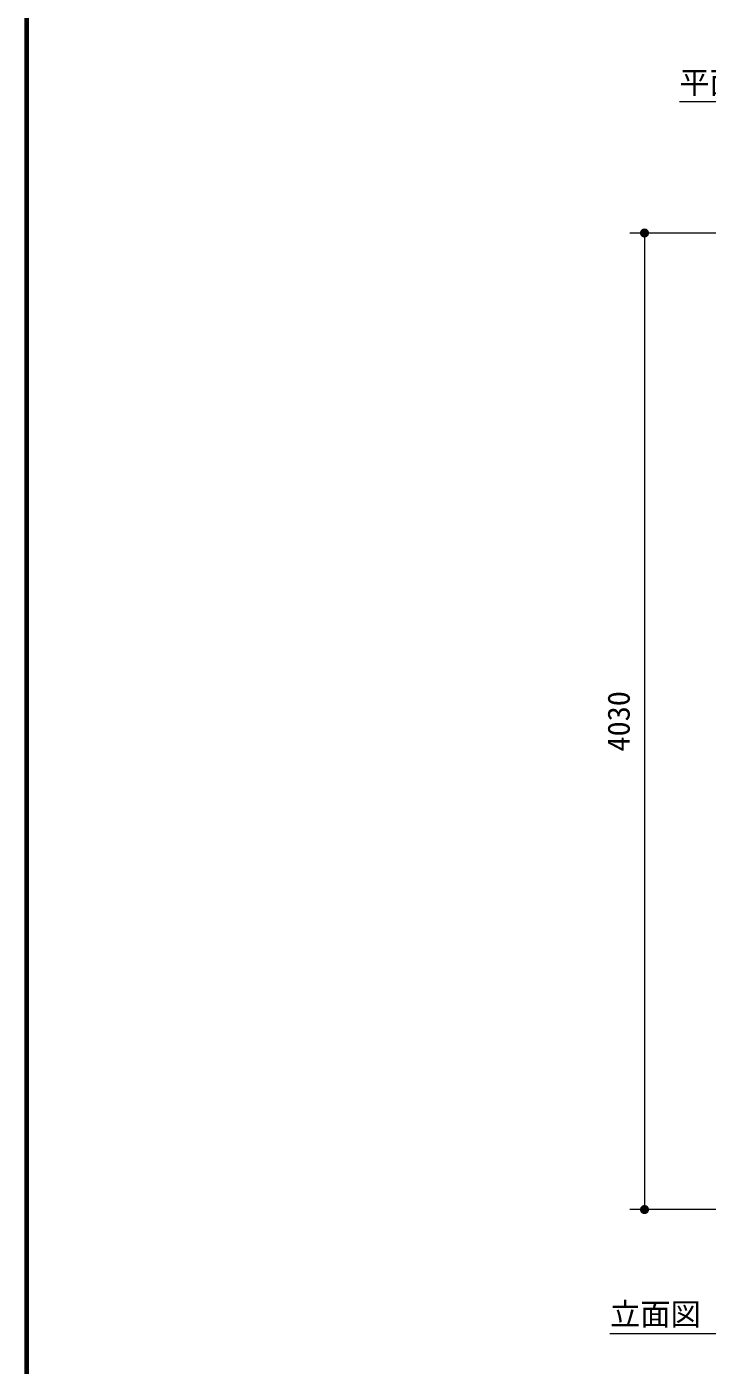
# Model space of a CAD drawing. Units: millimetres at full size, sheet at 1:100; details may follow other scales. Extents: x 1500 to 40500, y 1500 to 28200.
# Drawn here: x 1500 to 4309, y 12000 to 17523 of the extents above; entities that cross this region are included whole.
import ezdxf
from ezdxf.enums import TextEntityAlignment as Align

# ---------------------------------------------------------------- set-up
doc = ezdxf.new("R2010")
doc.units = ezdxf.units.MM
doc.header["$LTSCALE"] = 100
for name, color, linetype, lineweight in [('D-STR-DIM\u3000寸法線、寸法値', 7, 'Continuous', 13), ('D-STR-TXT\u3000文字列', 7, 'Continuous', 13), ('D-TTL', 7, 'Continuous', 70)]:
    doc.layers.add(name, color=color, linetype=linetype, lineweight=lineweight)
doc.styles.add('ＭＳ ゴシック', font='')
doc.styles.get('ＭＳ ゴシック').set_extended_font_data('MS Gothic')

# ---------------------------------------------------------------- blocks, each defined once
blk = doc.blocks.new('filled_dot')
at = {"color": 0, "linetype": 'Continuous', "lineweight": -2, "const_width": 1.25}
blk.add_lwpolyline([(-0.625, 0, 1), (0.625, 0, 1)], format="xyb", close=True, dxfattribs=at)

msp = doc.modelspace()

# ---------------------------------------------------------------- linework, layer by layer
at = {"layer": 'D-STR-DIM\u3000寸法線、寸法値'}
for p, q in [((6743.2, 16671.7), (3990.4, 16671.7)), ((4050.4, 16671.7), (4050.4, 12642.3)), ((6238.2, 12642.3), (3990.4, 12642.3))]:
    msp.add_line(p, q, dxfattribs=at)
at = {"layer": 'D-STR-TXT\u3000文字列'}
for p, q in [((4194.4, 17213.9), (5069.4, 17213.9)), ((3907.8, 12131.5), (4782.8, 12131.5))]:
    msp.add_line(p, q, dxfattribs=at)
at = {"layer": 'D-TTL'}
msp.add_lwpolyline([(1500, 1500), (1500, 28200), (40500, 28200), (40500, 1500)], close=True, dxfattribs=at)

# ---------------------------------------------------------------- block references
at = {"layer": 'D-STR-DIM\u3000寸法線、寸法値', "xscale": 15, "yscale": 15}
for p, rotation in [((4050.4, 16671.7), 270), ((4050.4, 12642.3), 90)]:
    msp.add_blockref('filled_dot', p, dxfattribs=dict(at, rotation=rotation))

# ---------------------------------------------------------------- texts
at = {"layer": 'D-STR-DIM\u3000寸法線、寸法値', "style": 'ＭＳ ゴシック'}
msp.add_text('4030', height=91.64, rotation=90, dxfattribs=at).set_placement((3943.5, 14657), align=Align.MIDDLE_CENTER)
at = {"layer": 'D-STR-TXT\u3000文字列', "style": 'ＭＳ ゴシック'}
for s, p in [('平面図\u30001：100', (4194.4, 17338.9)), ('立面図\u30001：100', (3907.8, 12256.5))]:
    msp.add_text(s, height=91.64, dxfattribs=at).set_placement(p, align=Align.TOP_LEFT)

doc.saveas('drawing.dxf')
